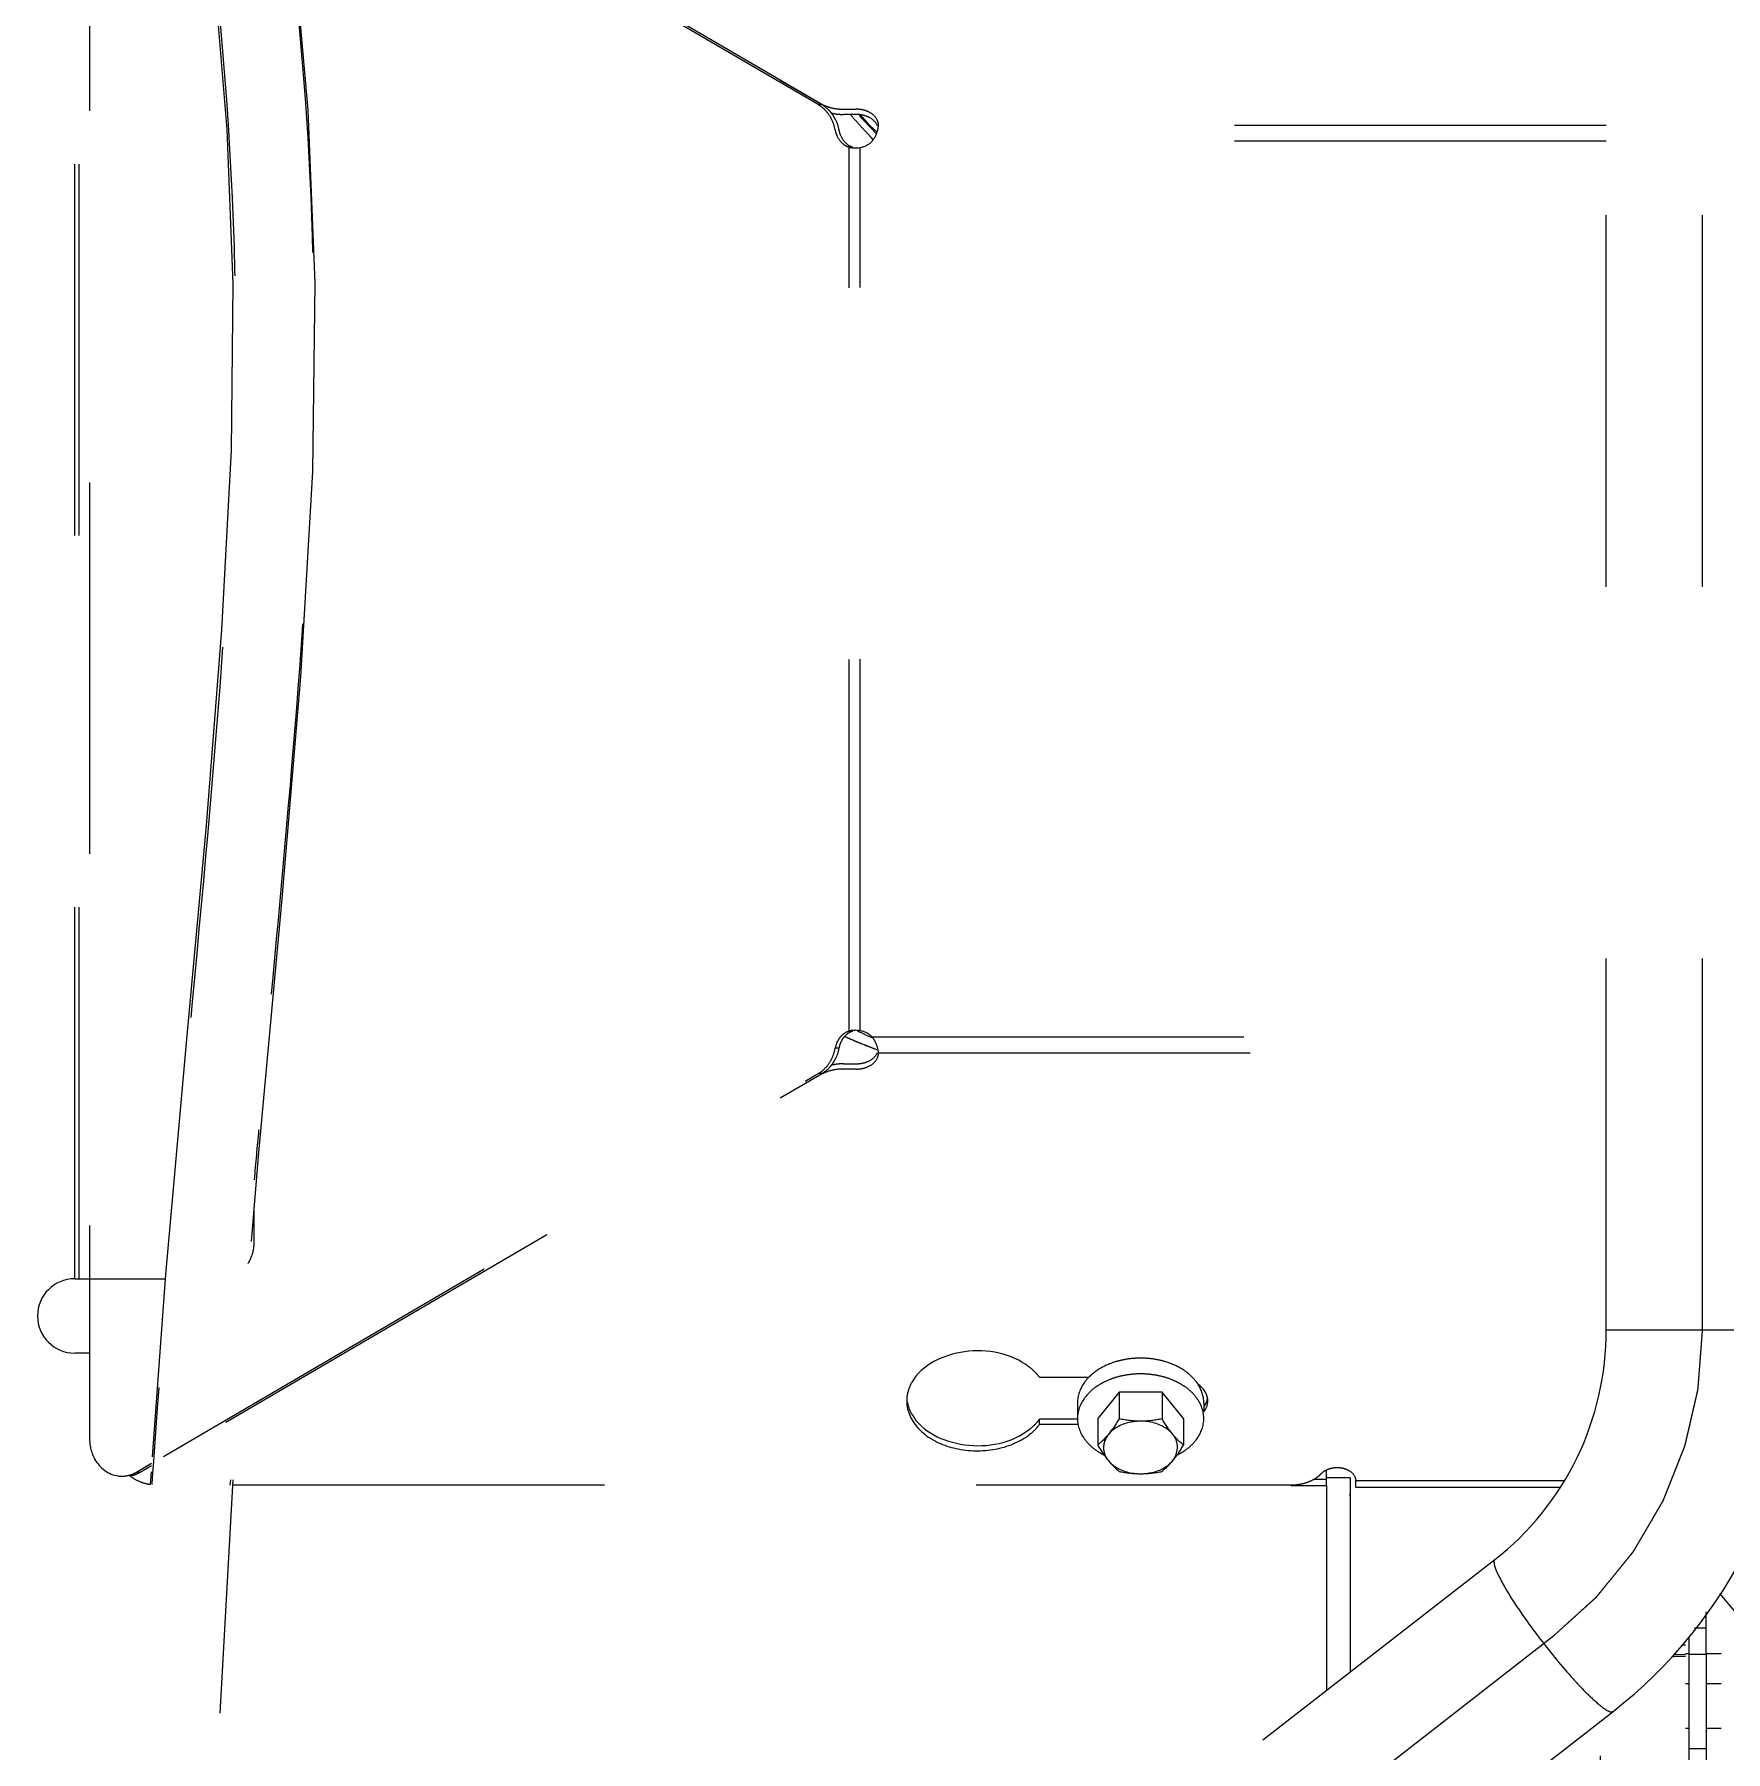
# Model space of a CAD drawing. Header units: millimetres. Extents: x 17886 to 18265, y -8727 to -7321.
# Drawn here: x 17933.659 to 17935.934, y -8659.094 to -8656.784 of the extents above; entities that cross this region are included whole.
import ezdxf

# ---------------------------------------------------------------- set-up
doc = ezdxf.new("R2010")
doc.units = ezdxf.units.MM
doc.linetypes.add('CENTER', pattern=[2, 1.25, -0.25, 0.25, -0.25])
doc.linetypes.add('EPL_DASH', pattern=[1, 0.5, -0.5])
for name, color, linetype in [('2706792_BM04DXF_CONTINUOUS_LINE', 7, 'Continuous'), ('3884027_DKREDXF_CONTINUOUS_LINE', 7, 'Continuous'), ('DEFAULT_1', 7, 'CENTER')]:
    doc.layers.add(name, color=color, linetype=linetype)

msp = doc.modelspace()

# ---------------------------------------------------------------- linework, layer by layer
at = {"layer": '2706792_BM04DXF_CONTINUOUS_LINE', "color": 7, "linetype": 'EPL_DASH'}
for p, q in [((17935.77347, -8658.52691), (17935.77347, -8656.33257)), ((17935.77347, -8658.52691), (17936.03247, -8658.52691)), ((17932.94346, -8660.92035), (17935.62353, -8658.83585)), ((17933.10248, -8661.12479), (17935.78254, -8659.04029))]:
    msp.add_line(p, q, dxfattribs=at)
for points, knots in [([(17935.62353, -8658.83585), (17935.66969, -8658.79995), (17935.74658, -8658.70499), (17935.77347, -8658.58592), (17935.77347, -8658.52691)], [0, 0, 0, 0, 0.4977315, 1, 1, 1, 1]), ([(17935.78254, -8659.04029), (17935.85951, -8658.98043), (17935.98759, -8658.82272), (17936.03247, -8658.62475), (17936.03247, -8658.52691)], [0, 0, 0, 0, 0.4991621, 1, 1, 1, 1]), ([(17935.62353, -8658.83585), (17935.62213, -8658.83694), (17935.62238, -8658.84355), (17935.62891, -8658.8596), (17935.63746, -8658.87456), (17935.64431, -8658.88551)], [0, 0, 0, 0, 0.0970012, 0.2956447, 1, 1, 1, 1]), ([(17935.64431, -8658.88551), (17935.65602, -8658.90419), (17935.68222, -8658.94107), (17935.71715, -8658.98394), (17935.74456, -8659.01362), (17935.76158, -8659.02944), (17935.77223, -8659.03804), (17935.78073, -8659.0417), (17935.78254, -8659.04029)], [0, 0, 0, 0, 0.3146951, 0.6453369, 0.7858694, 0.8956333, 0.967286, 1, 1, 1, 1])]:
    msp.add_open_spline(points, degree=3, knots=knots, dxfattribs=at)
at = {"layer": '3884027_DKREDXF_CONTINUOUS_LINE', "color": 6, "linetype": 'EPL_DASH'}
for p, q in [((17933.73307, -8656.38643), (17933.73307, -8658.67371)), ((17934.71832, -8656.87818), (17933.98473, -8656.44928)), ((17934.71332, -8656.87818), (17933.985, -8656.45236)), ((17934.75793, -8656.89318), (17934.75616, -8656.8912)), ((17934.75976, -8656.89523), (17934.75793, -8656.89318)), ((17934.78287, -8656.90611), (17934.77013, -8656.89203)), ((17934.79244, -8656.91528), (17934.78287, -8656.90611)), ((17934.78765, -8656.92582), (17934.78499, -8656.92295)), ((17935.77347, -8656.92749), (17934.78563, -8656.92749)), ((17934.79146, -8656.91727), (17934.7901, -8656.91584)), ((17935.77347, -8656.90628), (17934.79429, -8656.90628)), ((17934.75467, -8658.12482), (17934.75467, -8656.93531)), ((17934.76967, -8658.12423), (17934.76967, -8656.93591)), ((17934.75164, -8658.13322), (17934.75008, -8658.13253)), ((17934.76042, -8658.13703), (17934.75865, -8658.13628)), ((17934.7751, -8658.14307), (17934.77295, -8658.14221)), ((17934.78563, -8658.13264), (17935.77347, -8658.13264)), ((17934.79429, -8658.15385), (17935.77347, -8658.15385)), ((17933.8324, -8658.69699), (17934.71332, -8658.18195)), ((17933.91632, -8658.65085), (17934.71832, -8658.18195)), ((17934.71832, -8658.18195), (17934.71332, -8658.18195)), ((17933.83517, -8658.45245), (17933.81715, -8658.69778)), ((17935.11811, -8658.6108), (17935.08924, -8658.64616)), ((17935.11811, -8658.6108), (17935.11811, -8658.64654)), ((17935.17584, -8658.6108), (17935.11811, -8658.6108)), ((17935.17584, -8658.6108), (17935.17584, -8658.64654)), ((17935.20471, -8658.64616), (17935.17584, -8658.6108)), ((17935.06197, -8658.62495), (17935.06197, -8658.64616)), ((17935.23197, -8658.62495), (17935.23197, -8658.63698)), ((17935.08924, -8658.64616), (17935.08924, -8658.68189)), ((17935.20471, -8658.64616), (17935.20471, -8658.68189)), ((17933.79593, -8658.71832), (17933.81653, -8658.70627)), ((17933.81879, -8658.7039), (17933.81771, -8658.71957)), ((17933.81931, -8658.69653), (17933.81879, -8658.7039)), ((17933.80093, -8658.71832), (17933.81631, -8658.70933)), ((17933.8157, -8658.71763), (17933.81444, -8658.73471)), ((17933.81727, -8658.7261), (17933.81667, -8658.735)), ((17933.81771, -8658.71957), (17933.81727, -8658.7261)), ((17933.90859, -8659.04259), (17933.92618, -8658.72843)), ((17933.9224, -8658.72848), (17933.92192, -8658.73556)), ((17935.38019, -8658.72752), (17935.39697, -8658.72752)), ((17935.42897, -8658.72607), (17935.39697, -8658.72607)), ((17935.43631, -8658.72964), (17935.71742, -8658.72964)), ((17935.34898, -8658.73601), (17935.39697, -8658.73601)), ((17935.39697, -8658.73601), (17935.39697, -8659.01206)), ((17935.42897, -8658.75007), (17935.42897, -8658.98718)), ((17935.43631, -8658.73843), (17935.71113, -8658.73843)), ((17935.94797, -8658.90757), (17935.92607, -8658.88163)), ((17935.92797, -8659.66214), (17935.92797, -8658.88388)), ((17935.90797, -8658.96271), (17935.90797, -8658.90618)), ((17935.89219, -8658.92757), (17935.90797, -8658.92757)), ((17935.87527, -8658.95053), (17935.87997, -8658.95046)), ((17935.88497, -8658.96271), (17935.88497, -8658.94102)), ((17935.86159, -8658.96626), (17935.86484, -8658.96621)), ((17935.87997, -8658.9639), (17935.86387, -8658.96411)), ((17935.86484, -8658.96621), (17935.87997, -8658.96599)), ((17935.88497, -8658.96257), (17935.87997, -8658.96257)), ((17935.88497, -8658.96297), (17935.90797, -8658.96297)), ((17935.92797, -8658.96257), (17935.90797, -8658.96257)), ((17935.87997, -8659.00257), (17935.88497, -8659.00257)), ((17935.90797, -8659.00257), (17935.92797, -8659.00257)), ((17935.76574, -8659.59992), (17935.76574, -8659.05336)), ((17935.87997, -8659.06257), (17935.88497, -8659.06257)), ((17935.90797, -8659.06257), (17935.92797, -8659.06257)), ((17935.88497, -8659.09002), (17935.90797, -8659.09002))]:
    msp.add_line(p, q, dxfattribs=at)
at = {"layer": '3884027_DKREDXF_CONTINUOUS_LINE', "color": 7, "linetype": 'EPL_DASH'}
for p, q in [((17933.71297, -8658.45807), (17933.71297, -8656.60807)), ((17933.71897, -8658.45807), (17933.71897, -8656.60807)), ((17934.66208, -8656.8453), (17934.71548, -8656.87627)), ((17934.71832, -8656.87818), (17934.71332, -8656.87818)), ((17934.74719, -8656.88429), (17934.76431, -8656.88429)), ((17934.76431, -8656.89136), (17934.74719, -8656.89136)), ((17934.7634, -8656.93639), (17934.76547, -8656.93634)), ((17934.76547, -8656.93634), (17934.76757, -8656.93618)), ((17934.76757, -8656.93618), (17934.76967, -8656.93591)), ((17934.76547, -8658.1238), (17934.7634, -8658.12374)), ((17934.74114, -8658.14759), (17934.73614, -8658.14759)), ((17934.74719, -8658.16878), (17934.76431, -8658.16878)), ((17934.76431, -8658.17585), (17934.74719, -8658.17585)), ((17934.71548, -8658.18387), (17934.66208, -8658.21483)), ((17933.95453, -8658.40807), (17933.95453, -8658.36351)), ((17933.71297, -8658.45807), (17933.83475, -8658.45807)), ((17933.73307, -8658.55807), (17933.71297, -8658.55807)), ((17935.01097, -8658.59055), (17935.07757, -8658.59055)), ((17935.01097, -8658.65418), (17935.01097, -8658.64711)), ((17935.06197, -8658.64711), (17935.01097, -8658.64711)), ((17935.06197, -8658.65418), (17935.01097, -8658.65418)), ((17933.79593, -8658.71832), (17933.80093, -8658.71832)), ((17935.39697, -8658.73601), (17935.39697, -8658.7153)), ((17935.42897, -8658.72607), (17935.42897, -8658.75007)), ((17935.43631, -8658.73843), (17935.43631, -8658.72964)), ((17933.92578, -8658.7355), (17935.34898, -8658.7355)), ((17935.91297, -8659.67062), (17935.91297, -8658.8994)), ((17935.87997, -8659.68928), (17935.87997, -8658.94415)), ((17935.88497, -8659.12279), (17935.88497, -8658.96271)), ((17935.90797, -8658.96271), (17935.90797, -8659.13259))]:
    msp.add_line(p, q, dxfattribs=at)
at = {"layer": '3884027_DKREDXF_CONTINUOUS_LINE', "color": 6, "linetype": 'EPL_DASH'}
for points in [[(17933.88233, -8656.53906), (17933.9015, -8656.71909), (17933.91762, -8656.91175), (17933.9258, -8657.11912), (17933.92343, -8657.34287), (17933.9107, -8657.585), (17933.88972, -8657.84804), (17933.8634, -8658.13555), (17933.83517, -8658.45245)], [(17933.95089, -8658.40777), (17933.96073, -8658.28806), (17933.9917, -8657.95166), (17934.01731, -8657.64807), (17934.03331, -8657.37167), (17934.03663, -8657.11847), (17934.02695, -8656.88564), (17934.00798, -8656.67081)]]:
    msp.add_lwpolyline(points, dxfattribs=at)
at = {"layer": '3884027_DKREDXF_CONTINUOUS_LINE', "color": 7, "linetype": 'EPL_DASH'}
msp.add_lwpolyline([(17934.76967, -8658.12423), (17934.76757, -8658.12396), (17934.76547, -8658.1238)], dxfattribs=at)
for centre, radius, start, end in [((17934.69203, -8656.91455), 0.04215, 53.00966, 59.64956), ((17934.6901, -8656.91705), 0.0453, 41.89908, 52.96813), ((17934.69371, -8656.91835), 0.04721, 38.74631, 41.94157), ((17934.7466, -8656.82496), 0.06635, 255.68565, 260.66751), ((17934.6922, -8656.91954), 0.04913, 32.42162, 38.72689), ((17934.69028, -8656.92076), 0.0514, 25.53801, 32.42238), ((17934.74717, -8656.81432), 0.06997, 260.6842, 270.01877), ((17934.74717, -8656.82139), 0.06997, 260.6842, 270.01877), ((17934.68602, -8656.92254), 0.05602, 10.27989, 11.85002), ((17934.76431, -8656.90639), 0.03, 280.29013, 315.29911), ((17934.75951, -8656.90359), 0.03493, 344.7728, 349.78845), ((17934.76747, -8656.91152), 0.02506, 235.15443, 241.5992), ((17934.76695, -8656.91253), 0.02392, 241.55555, 252.27255), ((17934.76339, -8656.8984), 0.03799, 265.44769, 270.01953), ((17934.76431, -8658.15374), 0.03, 44.70089, 79.70987), ((17934.76934, -8658.15362), 0.03374, 167.1965, 169.72001), ((17934.76871, -8658.15344), 0.03308, 155.7889, 167.24401), ((17934.7466, -8658.23518), 0.06635, 99.33249, 104.31435), ((17934.74717, -8658.23874), 0.06997, 89.98123, 99.3158), ((17934.74717, -8658.24581), 0.06997, 89.98123, 99.3158), ((17934.74145, -8658.22868), 0.05179, 116.92668, 120.09342), ((17933.90252, -8658.40996), 0.05166, 327.84722, 335.1915), ((17933.71297, -8658.50807), 0.05, 90, 270), ((17935.14545, -8658.67535), 0.11037, 100.73108, 107.19837), ((17935.14677, -8658.68227), 0.11742, 93.32799, 100.73648), ((17935.14697, -8658.68495), 0.12011, 86.6496, 93.3504), ((17935.14718, -8658.68227), 0.11742, 79.26352, 86.67201), ((17935.1485, -8658.67535), 0.11038, 72.80985, 79.2688), ((17935.12485, -8658.63753), 0.06686, 132.24224, 135.2381), ((17935.12863, -8658.64178), 0.07255, 126.34764, 132.19891), ((17935.1324, -8658.64682), 0.07885, 123.04571, 126.38298), ((17935.17729, -8658.63037), 0.05598, 32.74269, 38.07847), ((17935.21445, -8658.62239), 0.02286, 6.5032, 11.49989), ((17935.21448, -8658.62236), 0.02283, 348.54096, 6.42264), ((17933.77637, -8658.68618), 0.03752, 262.45859, 269.29467), ((17933.77633, -8658.68575), 0.03795, 269.36178, 285.4825), ((17933.77604, -8658.68476), 0.03899, 285.50152, 289.25417), ((17933.78135, -8658.68598), 0.03773, 279.06434, 281.71041), ((17933.77587, -8658.68425), 0.03952, 289.24965, 291.13551), ((17933.78112, -8658.68498), 0.03875, 281.74824, 290.80274), ((17933.77568, -8658.68378), 0.04004, 291.14063, 295.62359), ((17933.77543, -8658.68327), 0.0406, 295.62245, 300.31721), ((17933.78057, -8658.68352), 0.04032, 290.7942, 300.33396), ((17935.35816, -8658.68817), 0.0453, 303.15055, 309.10039), ((17933.82484, -8658.66817), 0.0673, 257.91803, 261.05813), ((17935.34901, -8658.66567), 0.06983, 269.97471, 279.98612), ((17935.40497, -8658.75007), 0.024, 0, 5.625)]:
    msp.add_arc(centre, radius, start, end, dxfattribs=at)
at = {"layer": '3884027_DKREDXF_CONTINUOUS_LINE', "color": 6, "linetype": 'EPL_DASH'}
for centre, radius, start, end in [((17936.44137, -8655.38986), 2.25698, 221.83468, 222.12975), ((17936.44223, -8655.38908), 2.25815, 222.12977, 222.61663), ((17936.00541, -8655.75024), 1.68394, 222.71699, 222.97293), ((17935.99517, -8655.7598), 1.66992, 222.97235, 223.66165), ((17936.44294, -8655.38842), 2.25911, 222.6166, 222.78587), ((17935.98656, -8655.768), 1.65803, 223.66231, 223.81199), ((17935.04123, -8657.5528), 0.63448, 244.28245, 244.56574), ((17935.04639, -8657.54184), 0.64658, 244.57008, 246.18842), ((17934.68602, -8658.1376), 0.05602, 348.14998, 349.72011), ((17935.00735, -8657.55632), 0.63104, 246.09521, 246.51064), ((17935.00961, -8657.55112), 0.6367, 246.51044, 246.78718), ((17935.01287, -8657.54348), 0.64501, 246.95898, 247.31446), ((17935.01698, -8657.5336), 0.65571, 247.31581, 248.1509), ((17935.02306, -8657.51841), 0.67207, 248.3489, 248.83239), ((17935.02882, -8657.50347), 0.68808, 248.83474, 249.89696), ((17934.69371, -8658.14179), 0.04721, 318.05843, 321.25369), ((17934.6922, -8658.1406), 0.04913, 321.27311, 327.57838), ((17934.69031, -8658.13939), 0.05137, 327.57616, 334.2354), ((17934.95826, -8658.63068), 0.06626, 37.28563, 41.44603), ((17935.14243, -8658.68697), 0.10032, 107.16248, 114.71792), ((17935.14555, -8658.69692), 0.11075, 100.10795, 107.1813), ((17935.1468, -8658.70374), 0.11768, 93.33314, 100.12589), ((17935.14697, -8658.70616), 0.12011, 86.6496, 93.3504), ((17935.14715, -8658.70374), 0.11768, 79.87411, 86.66686), ((17935.1484, -8658.69692), 0.11075, 72.8187, 79.89205), ((17935.15152, -8658.68697), 0.10032, 65.28208, 72.83752), ((17934.87997, -8658.62237), 0.04767, 175.73711, 179.99927), ((17934.88028, -8658.62235), 0.04797, 180.02313, 190.16747), ((17934.88023, -8658.62239), 0.04792, 171.54619, 175.73576), ((17934.95826, -8658.60698), 0.06626, 318.55397, 322.71437), ((17935.17665, -8658.64026), 0.05677, 322.56776, 324.60724), ((17935.13643, -8658.61796), 0.08634, 237.00372, 243.39125), ((17935.15752, -8658.61796), 0.08634, 296.60869, 302.99628)]:
    msp.add_arc(centre, radius, start, end, dxfattribs=at)
for points, knots in [([(17933.99526, -8656.57877), (17934.01058, -8656.7196), (17934.03861, -8657.00203), (17934.03278, -8657.42627), (17933.99946, -8657.84442), (17933.97288, -8658.1208), (17933.96044, -8658.25779)], [0, 0, 0, 0, 0.2524803, 0.5051555, 0.7548509, 1, 1, 1, 1]), ([(17933.89288, -8656.60999), (17933.91178, -8656.78445), (17933.94098, -8657.13516), (17933.91169, -8657.661), (17933.86153, -8658.18024), (17933.83127, -8658.5253), (17933.81931, -8658.69653)], [0, 0, 0, 0, 0.2516547, 0.5033754, 0.7538426, 1, 1, 1, 1]), ([(17934.9971, -8658.57679), (17934.97341, -8658.55865), (17934.91226, -8658.54577), (17934.85242, -8658.57371), (17934.83902, -8658.59755)], [0, 0, 0, 0, 0.5217665, 1, 1, 1, 1]), ([(17935.08941, -8658.60194), (17935.08612, -8658.60408), (17935.07467, -8658.6127), (17935.06588, -8658.62543), (17935.06331, -8658.63554)], [0, 0, 0, 0, 0.2733414, 1, 1, 1, 1]), ([(17934.83306, -8658.63081), (17934.83544, -8658.6441), (17934.85398, -8658.67087), (17934.89919, -8658.68986), (17934.95072, -8658.69099), (17934.98399, -8658.67798), (17934.9971, -8658.66794)], [0, 0, 0, 0, 0.210809, 0.4651841, 0.7420884, 1, 1, 1, 1]), ([(17934.83902, -8658.6401), (17934.85242, -8658.66395), (17934.91226, -8658.69189), (17934.97341, -8658.67901), (17934.9971, -8658.66087)], [0, 0, 0, 0, 0.4782335, 1, 1, 1, 1]), ([(17935.14697, -8658.64969), (17935.14264, -8658.64969), (17935.12694, -8658.65108), (17935.11096, -8658.65845), (17935.10367, -8658.66737)], [0, 0, 0, 0, 0.273408, 1, 1, 1, 1]), ([(17935.19028, -8658.66737), (17935.188, -8658.66458), (17935.17605, -8658.65384), (17935.15925, -8658.64969), (17935.14697, -8658.64969)], [0, 0, 0, 0, 0.2267913, 1, 1, 1, 1]), ([(17935.19396, -8658.67296), (17935.19346, -8658.67198), (17935.19232, -8658.67005), (17935.19099, -8658.66825), (17935.19028, -8658.66737)], [0, 0, 0, 0, 0.4931344, 1, 1, 1, 1]), ([(17935.10367, -8658.70273), (17935.10595, -8658.70552), (17935.1179, -8658.71626), (17935.13469, -8658.72041), (17935.14697, -8658.72041)], [0, 0, 0, 0, 0.2267913, 1, 1, 1, 1]), ([(17935.14697, -8658.72041), (17935.15131, -8658.72041), (17935.16701, -8658.71902), (17935.18299, -8658.71165), (17935.19028, -8658.70273)], [0, 0, 0, 0, 0.273408, 1, 1, 1, 1])]:
    msp.add_open_spline(points, degree=3, knots=knots, dxfattribs=at)
at = {"layer": '3884027_DKREDXF_CONTINUOUS_LINE', "color": 7, "linetype": 'EPL_DASH'}
for points in [[(17934.71548, -8656.87627), (17934.71852, -8656.87803), (17934.72176, -8656.87949), (17934.72508, -8656.88065)], [(17934.71832, -8656.87818), (17934.72223, -8656.88047), (17934.72579, -8656.88343), (17934.72882, -8656.8868)], [(17934.72508, -8656.88065), (17934.72858, -8656.88186), (17934.73219, -8656.88276), (17934.73584, -8656.88337)], [(17934.73166, -8656.8986), (17934.72962, -8656.89434), (17934.72698, -8656.89031), (17934.72382, -8656.8868)], [(17934.73614, -8656.91254), (17934.73527, -8656.90774), (17934.73376, -8656.903), (17934.73166, -8656.8986)], [(17934.73666, -8656.8986), (17934.73855, -8656.90255), (17934.73995, -8656.90675), (17934.74085, -8656.91103)], [(17934.7738, -8656.88538), (17934.7707, -8656.88465), (17934.76749, -8656.88429), (17934.76431, -8656.88429)], [(17934.7738, -8656.89245), (17934.7707, -8656.89172), (17934.76749, -8656.89136), (17934.76431, -8656.89136)], [(17934.78231, -8656.8956), (17934.77964, -8656.89419), (17934.77674, -8656.89314), (17934.7738, -8656.89245)], [(17934.7931, -8656.90662), (17934.79114, -8656.90187), (17934.78685, -8656.89801), (17934.78231, -8656.8956)], [(17934.73614, -8656.91254), (17934.73662, -8656.91519), (17934.73743, -8656.9178), (17934.73853, -8656.92026)], [(17934.73853, -8656.92026), (17934.74062, -8656.92489), (17934.74399, -8656.92918), (17934.74816, -8656.93208)], [(17934.74114, -8656.91254), (17934.74162, -8656.91519), (17934.74243, -8656.9178), (17934.74353, -8656.92026)], [(17934.74353, -8656.92026), (17934.74562, -8656.92489), (17934.74899, -8656.92918), (17934.75316, -8656.93208)], [(17934.78563, -8656.92749), (17934.78918, -8656.92327), (17934.79177, -8656.91809), (17934.79321, -8656.91277)], [(17934.74816, -8656.93208), (17934.75015, -8656.93347), (17934.75236, -8656.93458), (17934.75467, -8656.93531)], [(17934.74816, -8658.12805), (17934.74609, -8658.12949), (17934.74423, -8658.13125), (17934.74264, -8658.1332)], [(17934.75316, -8658.12805), (17934.75109, -8658.12949), (17934.74923, -8658.13125), (17934.74764, -8658.1332)], [(17934.75467, -8658.12482), (17934.75236, -8658.12556), (17934.75015, -8658.12667), (17934.74816, -8658.12805)], [(17934.75967, -8658.12482), (17934.75736, -8658.12556), (17934.75515, -8658.12667), (17934.75316, -8658.12805)], [(17934.74264, -8658.1332), (17934.74099, -8658.13522), (17934.73961, -8658.13749), (17934.73853, -8658.13988)], [(17934.74353, -8658.13988), (17934.74243, -8658.14233), (17934.74162, -8658.14494), (17934.74114, -8658.14759)], [(17934.74764, -8658.1332), (17934.74599, -8658.13522), (17934.74461, -8658.13749), (17934.74353, -8658.13988)], [(17934.79038, -8658.13995), (17934.78908, -8658.13735), (17934.7875, -8658.13486), (17934.78563, -8658.13264)], [(17934.79388, -8658.15035), (17934.79324, -8658.14675), (17934.79201, -8658.14322), (17934.79038, -8658.13995)], [(17934.76431, -8658.16878), (17934.76749, -8658.16878), (17934.7707, -8658.16842), (17934.7738, -8658.16769)], [(17934.76431, -8658.17585), (17934.76749, -8658.17585), (17934.7707, -8658.17549), (17934.7738, -8658.17476)], [(17934.72508, -8658.17949), (17934.72266, -8658.18034), (17934.72028, -8658.18134), (17934.718, -8658.1825)], [(17934.73584, -8658.17677), (17934.73219, -8658.17737), (17934.72858, -8658.17827), (17934.72508, -8658.17949)], [(17933.94941, -8658.43164), (17933.95279, -8658.42434), (17933.95453, -8658.41611), (17933.95453, -8658.40807)], [(17935.07737, -8658.59045), (17935.07502, -8658.59282), (17935.07284, -8658.59539), (17935.07091, -8658.59812)], [(17935.11281, -8658.56991), (17935.1046, -8658.57246), (17935.09661, -8658.57604), (17935.08941, -8658.58073)], [(17935.20454, -8658.58073), (17935.19734, -8658.57603), (17935.18934, -8658.57245), (17935.18112, -8658.5699)], [(17935.21405, -8658.58803), (17935.21109, -8658.58534), (17935.20789, -8658.58291), (17935.20454, -8658.58073)], [(17935.22135, -8658.59585), (17935.21915, -8658.59304), (17935.21669, -8658.59043), (17935.21405, -8658.58803)], [(17935.07091, -8658.59812), (17935.06548, -8658.60582), (17935.06197, -8658.61552), (17935.06197, -8658.62495)], [(17935.23685, -8658.61784), (17935.2354, -8658.61072), (17935.23024, -8658.60424), (17935.22434, -8658.60002)], [(17935.23197, -8658.62495), (17935.23197, -8658.61628), (17935.22905, -8658.60738), (17935.22437, -8658.60009)], [(17935.23222, -8658.62999), (17935.23443, -8658.627), (17935.23611, -8658.62347), (17935.23685, -8658.61982)], [(17935.23222, -8658.63707), (17935.23443, -8658.63407), (17935.23611, -8658.63054), (17935.23685, -8658.62689)], [(17933.73307, -8658.67371), (17933.73307, -8658.68318), (17933.73552, -8658.69299), (17933.74021, -8658.70122)], [(17933.74021, -8658.70122), (17933.74654, -8658.71231), (17933.75879, -8658.72171), (17933.77144, -8658.72338)], [(17933.78661, -8658.72257), (17933.78987, -8658.72538), (17933.79359, -8658.7277), (17933.79748, -8658.72954)], [(17933.79748, -8658.72954), (17933.8017, -8658.73153), (17933.80619, -8658.733), (17933.81075, -8658.73398)], [(17935.37253, -8658.73133), (17935.37616, -8658.72996), (17935.37968, -8658.72823), (17935.38293, -8658.7261)], [(17935.39053, -8658.71981), (17935.39233, -8658.71791), (17935.39454, -8658.71638), (17935.39688, -8658.71521)], [(17935.40289, -8658.713), (17935.40543, -8658.71236), (17935.40807, -8658.71202), (17935.41069, -8658.71197)], [(17935.41069, -8658.71197), (17935.41332, -8658.71193), (17935.41598, -8658.71217), (17935.41855, -8658.71273)], [(17935.41855, -8658.71273), (17935.42102, -8658.71325), (17935.42344, -8658.71406), (17935.42569, -8658.71519)], [(17935.42569, -8658.71519), (17935.42954, -8658.7171), (17935.43322, -8658.72019), (17935.43504, -8658.72409)], [(17935.36112, -8658.73444), (17935.365, -8658.73376), (17935.36884, -8658.73273), (17935.37253, -8658.73133)]]:
    msp.add_open_spline(points, degree=3, dxfattribs=at)
for points, knots in [([(17934.7931, -8656.89955), (17934.79087, -8656.89415), (17934.78372, -8656.88838), (17934.77603, -8656.8859), (17934.7738, -8656.88538)], [0, 0, 0, 0, 0.7181203, 1, 1, 1, 1]), ([(17934.79429, -8656.90628), (17934.79435, -8656.90515), (17934.7942, -8656.90284), (17934.79354, -8656.90062), (17934.7931, -8656.89955)], [0, 0, 0, 0, 0.4945672, 1, 1, 1, 1]), ([(17934.79388, -8656.90978), (17934.79399, -8656.90918), (17934.79416, -8656.90802), (17934.79426, -8656.90685), (17934.79429, -8656.90628)], [0, 0, 0, 0, 0.5178303, 1, 1, 1, 1]), ([(17934.75467, -8656.93531), (17934.75558, -8656.93556), (17934.75747, -8656.93596), (17934.75939, -8656.93619), (17934.76037, -8656.93627)], [0, 0, 0, 0, 0.4884013, 1, 1, 1, 1]), ([(17934.75745, -8658.12422), (17934.75697, -8658.1243), (17934.75604, -8658.12448), (17934.75512, -8658.1247), (17934.75467, -8658.12482)], [0, 0, 0, 0, 0.5069461, 1, 1, 1, 1]), ([(17934.7634, -8658.12374), (17934.76239, -8658.12374), (17934.7604, -8658.12382), (17934.75841, -8658.12406), (17934.75745, -8658.12422)], [0, 0, 0, 0, 0.5071599, 1, 1, 1, 1]), ([(17934.79429, -8658.15385), (17934.79426, -8658.15329), (17934.79416, -8658.15212), (17934.79399, -8658.15095), (17934.79388, -8658.15035)], [0, 0, 0, 0, 0.4821697, 1, 1, 1, 1]), ([(17934.7738, -8658.16769), (17934.77603, -8658.16716), (17934.78372, -8658.16468), (17934.79087, -8658.15891), (17934.7931, -8658.15352)], [0, 0, 0, 0, 0.2818797, 1, 1, 1, 1]), ([(17934.7738, -8658.17476), (17934.77603, -8658.17423), (17934.78372, -8658.17175), (17934.79087, -8658.16599), (17934.7931, -8658.16059)], [0, 0, 0, 0, 0.2818797, 1, 1, 1, 1]), ([(17934.7931, -8658.16059), (17934.79354, -8658.15952), (17934.7942, -8658.1573), (17934.79435, -8658.15499), (17934.79429, -8658.15385)], [0, 0, 0, 0, 0.5054328, 1, 1, 1, 1]), ([(17935.38673, -8658.72333), (17935.38741, -8658.72278), (17935.38871, -8658.72165), (17935.38994, -8658.72043), (17935.39053, -8658.71981)], [0, 0, 0, 0, 0.5058895, 1, 1, 1, 1]), ([(17935.39688, -8658.71521), (17935.39782, -8658.71474), (17935.39979, -8658.71389), (17935.40184, -8658.71326), (17935.40289, -8658.713)], [0, 0, 0, 0, 0.4923385, 1, 1, 1, 1]), ([(17935.43504, -8658.72409), (17935.43545, -8658.72497), (17935.43609, -8658.72679), (17935.43631, -8658.7287), (17935.43631, -8658.72964)], [0, 0, 0, 0, 0.5066831, 1, 1, 1, 1])]:
    msp.add_open_spline(points, degree=3, knots=knots, dxfattribs=at)
at = {"layer": '3884027_DKREDXF_CONTINUOUS_LINE', "color": 6, "linetype": 'EPL_DASH'}
for points in [[(17934.73166, -8658.16154), (17934.73376, -8658.15713), (17934.73527, -8658.1524), (17934.73614, -8658.14759)], [(17934.74085, -8658.1491), (17934.73994, -8658.15345), (17934.7385, -8658.15772), (17934.73657, -8658.16172)], [(17934.71332, -8658.18195), (17934.71723, -8658.17967), (17934.72079, -8658.1767), (17934.72382, -8658.17334)], [(17934.72882, -8658.17334), (17934.72579, -8658.1767), (17934.72223, -8658.17967), (17934.71832, -8658.18195)], [(17934.72382, -8658.17334), (17934.72698, -8658.16982), (17934.72962, -8658.1658), (17934.73166, -8658.16154)], [(17933.96044, -8658.25779), (17933.95842, -8658.28009), (17933.95641, -8658.30239), (17933.95443, -8658.32469)], [(17935.00792, -8658.58683), (17935.00467, -8658.58314), (17935.001, -8658.57978), (17934.9971, -8658.57679)], [(17934.83902, -8658.59755), (17934.83595, -8658.60303), (17934.83375, -8658.60913), (17934.83283, -8658.61534)], [(17935.10048, -8658.59584), (17935.09666, -8658.59761), (17935.09294, -8658.59964), (17935.08941, -8658.60194)], [(17935.20454, -8658.60194), (17935.20101, -8658.59964), (17935.19729, -8658.59761), (17935.19347, -8658.59584)], [(17935.21405, -8658.60924), (17935.21109, -8658.60655), (17935.20789, -8658.60412), (17935.20454, -8658.60194)], [(17935.22173, -8658.61755), (17935.21944, -8658.61456), (17935.21684, -8658.61178), (17935.21405, -8658.60924)], [(17934.83306, -8658.62374), (17934.83409, -8658.62946), (17934.83618, -8658.63504), (17934.83902, -8658.6401)], [(17935.06331, -8658.63554), (17935.06243, -8658.639), (17935.06197, -8658.64259), (17935.06197, -8658.64616)], [(17935.2269, -8658.62569), (17935.22543, -8658.62283), (17935.22368, -8658.6201), (17935.22173, -8658.61755)], [(17935.23064, -8658.63554), (17935.22977, -8658.63214), (17935.2285, -8658.62882), (17935.2269, -8658.62569)], [(17935.23197, -8658.64616), (17935.23197, -8658.64259), (17935.23152, -8658.639), (17935.23064, -8658.63554)], [(17934.9971, -8658.66087), (17935.001, -8658.65788), (17935.00467, -8658.65452), (17935.00792, -8658.65083)], [(17934.9971, -8658.66794), (17935.00227, -8658.66398), (17935.00703, -8658.65937), (17935.01097, -8658.65418)], [(17935.06197, -8658.64616), (17935.06197, -8658.65629), (17935.06606, -8658.66672), (17935.07222, -8658.67477)], [(17935.11811, -8658.64654), (17935.1137, -8658.65374), (17935.10902, -8658.66083), (17935.10367, -8658.66737)], [(17935.14697, -8658.64969), (17935.13729, -8658.64969), (17935.12759, -8658.64847), (17935.11811, -8658.64654)], [(17935.17584, -8658.64654), (17935.16636, -8658.64847), (17935.15665, -8658.64969), (17935.14697, -8658.64969)], [(17935.19028, -8658.66737), (17935.18493, -8658.66083), (17935.18025, -8658.65374), (17935.17584, -8658.64654)], [(17935.22293, -8658.67314), (17935.22842, -8658.66541), (17935.23197, -8658.65564), (17935.23197, -8658.64616)], [(17935.07222, -8658.67477), (17935.07451, -8658.67776), (17935.07711, -8658.68054), (17935.0799, -8658.68308)], [(17935.0799, -8658.68308), (17935.08286, -8658.68576), (17935.08606, -8658.6882), (17935.08941, -8658.69038)], [(17935.10367, -8658.66737), (17935.09936, -8658.67266), (17935.09453, -8658.67758), (17935.08924, -8658.68189)], [(17935.08924, -8658.68189), (17935.09365, -8658.6891), (17935.09833, -8658.69618), (17935.10367, -8658.70273)], [(17935.10367, -8658.66737), (17935.0985, -8658.67371), (17935.09576, -8658.68325), (17935.09773, -8658.69119)], [(17935.20471, -8658.68189), (17935.19942, -8658.67758), (17935.19459, -8658.67266), (17935.19028, -8658.66737)], [(17935.19028, -8658.70273), (17935.1966, -8658.69498), (17935.19854, -8658.68185), (17935.19396, -8658.67296)], [(17935.19028, -8658.70273), (17935.19562, -8658.69618), (17935.2003, -8658.6891), (17935.20471, -8658.68189)], [(17935.20454, -8658.69038), (17935.20789, -8658.6882), (17935.21109, -8658.68576), (17935.21405, -8658.68308)], [(17935.21405, -8658.68308), (17935.21684, -8658.68054), (17935.21944, -8658.67776), (17935.22173, -8658.67477)], [(17935.09773, -8658.69119), (17935.09878, -8658.69539), (17935.10094, -8658.69938), (17935.10367, -8658.70273)], [(17935.10367, -8658.70273), (17935.10799, -8658.70801), (17935.11282, -8658.71293), (17935.11811, -8658.71725)], [(17935.17584, -8658.71725), (17935.18113, -8658.71293), (17935.18596, -8658.70801), (17935.19028, -8658.70273)], [(17935.11811, -8658.71725), (17935.12759, -8658.71918), (17935.13729, -8658.72041), (17935.14697, -8658.72041)], [(17935.14697, -8658.72041), (17935.15665, -8658.72041), (17935.16636, -8658.71918), (17935.17584, -8658.71725)]]:
    msp.add_open_spline(points, degree=3, dxfattribs=at)
at = {"layer": 'DEFAULT_1', "color": 2, "linetype": 'EPL_DASH'}
for p, q in [((17935.90297, -8658.52691), (17935.90297, -8656.33257)), ((17933.02297, -8661.02257), (17935.70304, -8658.93807))]:
    msp.add_line(p, q, dxfattribs=at)
msp.add_open_spline([(17935.70304, -8658.93807), (17935.7066, -8658.93484), (17935.71196, -8658.92999), (17935.71909, -8658.92352), (17935.72444, -8658.91867), (17935.7298, -8658.91382), (17935.73515, -8658.90897), (17935.7405, -8658.90412), (17935.74496, -8658.90008), (17935.74853, -8658.89684), (17935.75076, -8658.89482), (17935.75254, -8658.8932), (17935.75388, -8658.89199), (17935.75522, -8658.89078), (17935.75656, -8658.88957), (17935.75767, -8658.88856), (17935.75845, -8658.88785), (17935.7589, -8658.88744), (17935.75923, -8658.88714), (17935.75957, -8658.88684), (17935.75982, -8658.88661), (17935.75998, -8658.88646), (17935.76007, -8658.88638), (17935.76015, -8658.88631), (17935.76024, -8658.88618), (17935.76037, -8658.88603), (17935.76056, -8658.88579), (17935.7608, -8658.8855), (17935.76119, -8658.88502), (17935.76168, -8658.88442), (17935.76227, -8658.8837), (17935.76304, -8658.88274), (17935.76402, -8658.88154), (17935.76519, -8658.88011), (17935.76674, -8658.87819), (17935.76869, -8658.8758), (17935.77103, -8658.87292), (17935.77336, -8658.87005), (17935.77648, -8658.86622), (17935.78037, -8658.86143), (17935.78505, -8658.85568), (17935.78972, -8658.84994), (17935.79362, -8658.84515), (17935.79673, -8658.84132), (17935.79907, -8658.83844), (17935.8014, -8658.83557), (17935.80335, -8658.83318), (17935.80491, -8658.83126), (17935.80608, -8658.82983), (17935.80705, -8658.82863), (17935.80783, -8658.82767), (17935.80841, -8658.82695), (17935.8089, -8658.82635), (17935.80929, -8658.82587), (17935.80953, -8658.82557), (17935.80973, -8658.82534), (17935.80985, -8658.82518), (17935.80995, -8658.82507), (17935.81001, -8658.82497), (17935.81007, -8658.82487), (17935.81019, -8658.82467), (17935.81036, -8658.82437), (17935.8106, -8658.82397), (17935.81083, -8658.82357), (17935.81115, -8658.82303), (17935.81169, -8658.8221), (17935.81247, -8658.82077), (17935.81341, -8658.81917), (17935.81435, -8658.81756), (17935.81529, -8658.81596), (17935.81654, -8658.81383), (17935.8181, -8658.81116), (17935.8206, -8658.80689), (17935.82373, -8658.80155), (17935.82748, -8658.79515), (17935.83124, -8658.78874), (17935.83436, -8658.78341), (17935.83686, -8658.77914), (17935.83874, -8658.77593), (17935.84062, -8658.77273), (17935.84249, -8658.76953), (17935.84405, -8658.76686), (17935.84531, -8658.76473), (17935.84624, -8658.76312), (17935.84718, -8658.76152), (17935.84796, -8658.76019), (17935.84859, -8658.75912), (17935.84898, -8658.75845), (17935.84929, -8658.75792), (17935.84953, -8658.75752), (17935.84972, -8658.75719), (17935.84986, -8658.75695), (17935.84994, -8658.75682), (17935.85, -8658.75672), (17935.85004, -8658.75661), (17935.8501, -8658.75647), (17935.8502, -8658.75622), (17935.85034, -8658.75586), (17935.85051, -8658.75542), (17935.85074, -8658.75485), (17935.85102, -8658.75413), (17935.85148, -8658.75298), (17935.85205, -8658.75154), (17935.85274, -8658.74981), (17935.85342, -8658.74808), (17935.85434, -8658.74578), (17935.85548, -8658.7429), (17935.85685, -8658.73944), (17935.85822, -8658.73598), (17935.8596, -8658.73253), (17935.86142, -8658.72792), (17935.86371, -8658.72216), (17935.86645, -8658.71525), (17935.86919, -8658.70834), (17935.87148, -8658.70258), (17935.87331, -8658.69797), (17935.87445, -8658.69509), (17935.87537, -8658.69279), (17935.87605, -8658.69106), (17935.87674, -8658.68933), (17935.87742, -8658.6876), (17935.87799, -8658.68616), (17935.87839, -8658.68515), (17935.87862, -8658.68458), (17935.87879, -8658.68415), (17935.87896, -8658.68371), (17935.87909, -8658.68339), (17935.87918, -8658.68317), (17935.87922, -8658.68307), (17935.87926, -8658.68296), (17935.87929, -8658.68281), (17935.87934, -8658.68262), (17935.8794, -8658.68233), (17935.87949, -8658.68196), (17935.87963, -8658.68137), (17935.8798, -8658.68063), (17935.88, -8658.67974), (17935.88028, -8658.67856), (17935.88062, -8658.67709), (17935.88103, -8658.67531), (17935.88158, -8658.67295), (17935.88226, -8658.67), (17935.88308, -8658.66645), (17935.88391, -8658.66291), (17935.885, -8658.65818), (17935.88637, -8658.65228), (17935.88801, -8658.64519), (17935.88966, -8658.6381), (17935.89102, -8658.63219), (17935.89212, -8658.62746), (17935.89294, -8658.62392), (17935.89376, -8658.62038), (17935.89445, -8658.61742), (17935.89499, -8658.61506), (17935.89541, -8658.61329), (17935.89575, -8658.61181), (17935.89602, -8658.61063), (17935.89623, -8658.60974), (17935.8964, -8658.609), (17935.89654, -8658.60841), (17935.89662, -8658.60804), (17935.89669, -8658.60775), (17935.89673, -8658.60756), (17935.89677, -8658.60742), (17935.89678, -8658.6073), (17935.89679, -8658.60718), (17935.89681, -8658.60695), (17935.89684, -8658.60659), (17935.89687, -8658.60612), (17935.89691, -8658.60565), (17935.89696, -8658.60502), (17935.89704, -8658.60392), (17935.89716, -8658.60235), (17935.89731, -8658.60046), (17935.89745, -8658.59858), (17935.8976, -8658.59669), (17935.89779, -8658.59418), (17935.89803, -8658.59103), (17935.89842, -8658.58601), (17935.8989, -8658.57972), (17935.89949, -8658.57218), (17935.90007, -8658.56463), (17935.90065, -8658.55709), (17935.90123, -8658.54954), (17935.902, -8658.53949), (17935.90258, -8658.53194), (17935.90297, -8658.52691)], degree=3, knots=[0, 0, 0, 0, 0.03125, 0.046875, 0.0625, 0.078125, 0.09375, 0.109375, 0.125, 0.1328125, 0.140625, 0.1445312, 0.1484375, 0.1523438, 0.15625, 0.1601562, 0.1621094, 0.1630859, 0.1640625, 0.1650391, 0.1660156, 0.1662598, 0.1665039, 0.166748, 0.1669922, 0.1674805, 0.1679688, 0.1689453, 0.1699219, 0.171875, 0.1738281, 0.1757812, 0.1796875, 0.1835938, 0.1875, 0.1953125, 0.203125, 0.2109375, 0.21875, 0.234375, 0.25, 0.265625, 0.28125, 0.2890625, 0.296875, 0.3046875, 0.3125, 0.3164062, 0.3203125, 0.3242188, 0.3261719, 0.328125, 0.3300781, 0.3310547, 0.3320312, 0.3325195, 0.3330078, 0.333252, 0.3334961, 0.3337402, 0.3339844, 0.3349609, 0.3359375, 0.3369141, 0.3378906, 0.3398438, 0.34375, 0.3476562, 0.3515625, 0.3554688, 0.359375, 0.3671875, 0.375, 0.390625, 0.40625, 0.421875, 0.4375, 0.4453125, 0.453125, 0.4609375, 0.46875, 0.4765625, 0.4804688, 0.484375, 0.4882812, 0.4921875, 0.4941406, 0.4960938, 0.4970703, 0.4980469, 0.4990234, 0.4995117, 0.4997559, 0.5, 0.5002441, 0.5004883, 0.5009766, 0.5019531, 0.5029297, 0.5039062, 0.5058594, 0.5078125, 0.5117188, 0.515625, 0.5195312, 0.5234375, 0.53125, 0.5390625, 0.546875, 0.5546875, 0.5625, 0.578125, 0.59375, 0.609375, 0.625, 0.6328125, 0.640625, 0.6445312, 0.6484375, 0.6523438, 0.65625, 0.6601562, 0.6621094, 0.6630859, 0.6640625, 0.6650391, 0.6660156, 0.6662598, 0.6665039, 0.666748, 0.6669922, 0.6674805, 0.6679688, 0.6689453, 0.6699219, 0.671875, 0.6738281, 0.6757812, 0.6796875, 0.6835938, 0.6875, 0.6953125, 0.703125, 0.7109375, 0.71875, 0.734375, 0.75, 0.765625, 0.78125, 0.7890625, 0.796875, 0.8046875, 0.8125, 0.8164062, 0.8203125, 0.8242188, 0.8261719, 0.828125, 0.8300781, 0.8310547, 0.8320312, 0.8325195, 0.8330078, 0.833252, 0.8334961, 0.8337402, 0.8339844, 0.8349609, 0.8359375, 0.8369141, 0.8378906, 0.8398438, 0.84375, 0.8476562, 0.8515625, 0.8554688, 0.859375, 0.8671875, 0.875, 0.890625, 0.90625, 0.921875, 0.9375, 0.953125, 0.96875, 1, 1, 1, 1], dxfattribs=at)

doc.saveas('drawing.dxf')
